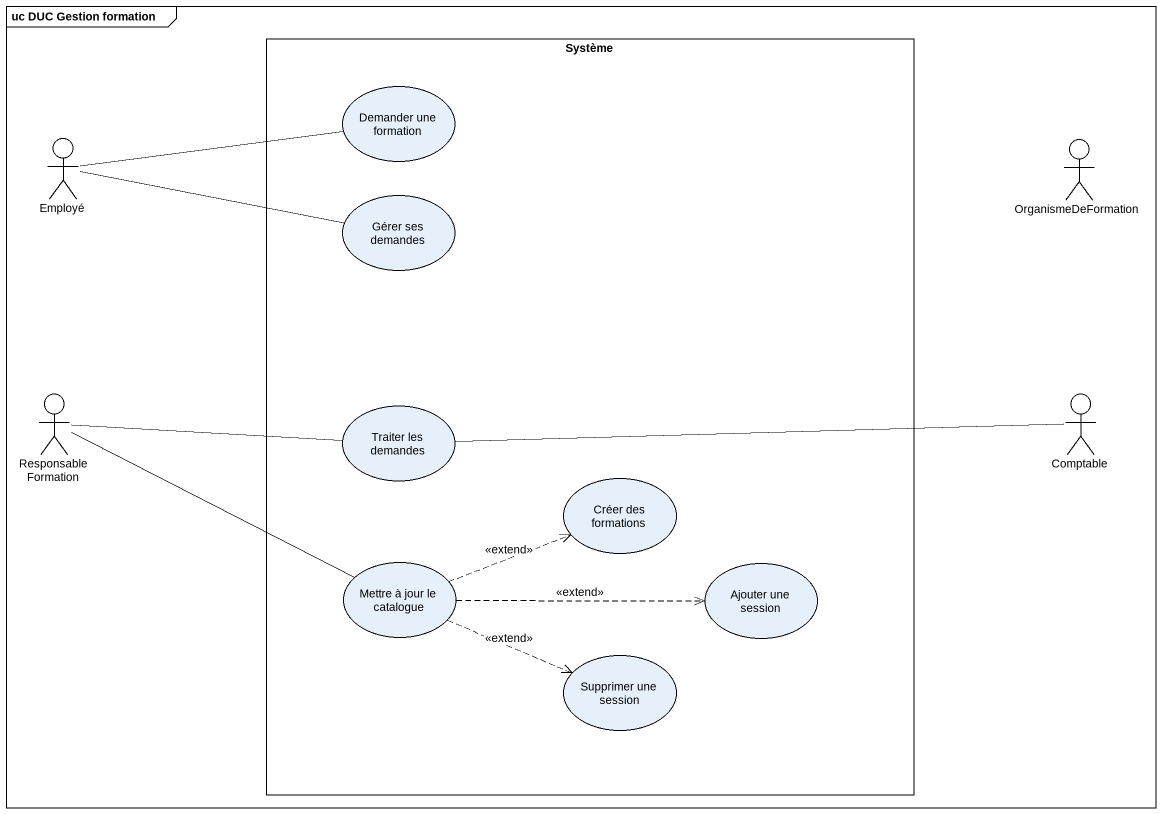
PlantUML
@startuml
mainframe uc DUC Gestion formation
rectangle Système {
  usecase "Demander une formation" as Demander_une_formation
  usecase "Gérer ses demandes" as Gérer_ses_demandes
  usecase "Traiter les demandes" as Traiter_les_demandes
  usecase "Créer des formations" as Créer_des_formations
  usecase "Mettre à jour le catalogue" as Mettre_à_jour_le_catalogue
  usecase "Ajouter une session" as Ajouter_une_session
  usecase "Supprimer une session" as Supprimer_une_session
}
actor Employé
actor OrganismeDeFormation
actor ResponsableFormation
actor Comptable
Employé -right- Demander_une_formation
Employé -right- Gérer_ses_demandes
ResponsableFormation -right- Traiter_les_demandes
ResponsableFormation -right- Mettre_à_jour_le_catalogue
Comptable -left- Traiter_les_demandes
Mettre_à_jour_le_catalogue .right.> Créer_des_formations : <<extend>>
Mettre_à_jour_le_catalogue .right.> Ajouter_une_session : <<extend>>
Mettre_à_jour_le_catalogue .right.> Supprimer_une_session : <<extend>>
@enduml
